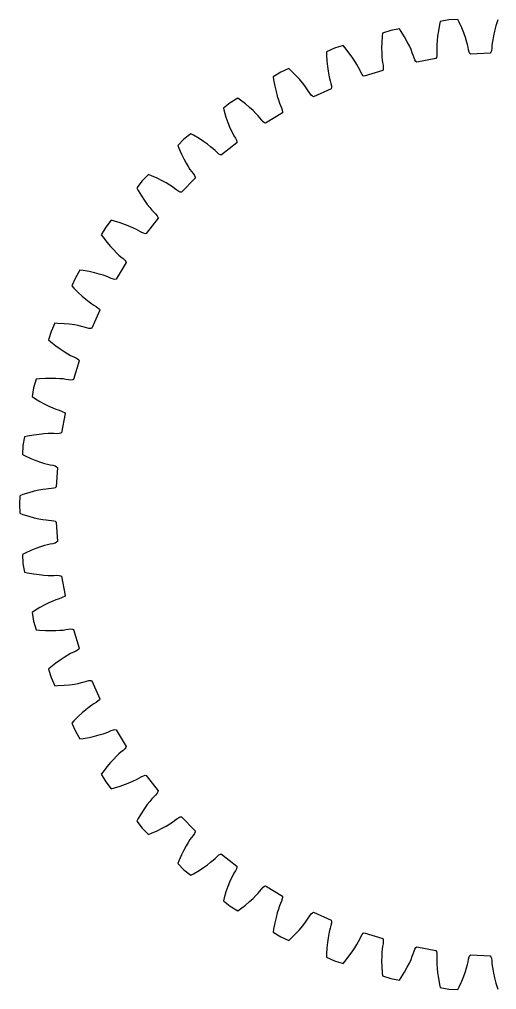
# Model space of a CAD drawing. Header units: metres. Extents: x -69 to 69, y -69 to 69.
# Drawn here: x -68.8 to -1.6, y -68.3 to 68.3 of the extents above; entities that cross this region are included whole.
import ezdxf

# ---------------------------------------------------------------- set-up
doc = ezdxf.new("R2010")
doc.units = ezdxf.units.M

msp = doc.modelspace()

# ---------------------------------------------------------------- linework, layer by layer
for p, q in [((-7.04, 68.33), (-8.29, 68.25)), ((-6.85, 67.94), (-7.04, 68.33)), ((-15.23, 66.98), (-16.45, 66.76)), ((-14.99, 66.62), (-15.23, 66.98)), ((-9.61, 67.6), (-9.77, 66.74)), ((-9.51, 68.03), (-9.61, 67.6)), ((-8.29, 68.25), (-9.51, 68.03)), ((-6.48, 67.14), (-6.85, 67.94)), ((-6.19, 66.42), (-6.48, 67.14)), ((-1.66, 67.43), (-1.86, 66.68)), ((-1.39, 68.27), (-1.66, 67.43)), ((-17.69, 65.95), (-17.74, 65.07)), ((-17.64, 66.39), (-17.69, 65.95)), ((-16.45, 66.76), (-17.64, 66.39)), ((-14.53, 65.87), (-14.99, 66.62)), ((-14.15, 65.19), (-14.53, 65.87)), ((-9.88, 65.97), (-9.95, 65.3)), ((-9.77, 66.74), (-9.88, 65.97)), ((-5.96, 65.78), (-6.19, 66.42)), ((-5.79, 65.24), (-5.96, 65.78)), ((-2.01, 66.02), (-2.11, 65.46)), ((-1.86, 66.68), (-2.01, 66.02)), ((-24.38, 64.29), (-25.52, 63.78)), ((-23.19, 64.66), (-24.38, 64.29)), ((-22.91, 64.33), (-23.19, 64.66)), ((-22.36, 63.63), (-22.91, 64.33)), ((-17.74, 65.07), (-17.76, 64.3)), ((-17.76, 64.3), (-17.75, 63.62)), ((-13.85, 64.59), (-14.15, 65.19)), ((-13.61, 64.07), (-13.85, 64.59)), ((-9.99, 64.73), (-10, 64.27)), ((-10, 64.27), (-10, 63.91)), ((-9.95, 65.3), (-9.99, 64.73)), ((-5.67, 64.79), (-5.79, 65.24)), ((-5.59, 64.44), (-5.67, 64.79)), ((-5.52, 64.06), (-5.59, 64.44)), ((-2.24, 64.26), (-2.3, 63.92)), ((-2.22, 64.65), (-2.24, 64.26)), ((-2.18, 65), (-2.22, 64.65)), ((-2.11, 65.46), (-2.18, 65)), ((-25.52, 63.78), (-25.51, 63.34)), ((-25.51, 63.34), (-25.46, 62.46)), ((-21.91, 63.01), (-22.36, 63.63)), ((-21.53, 62.45), (-21.91, 63.01)), ((-17.75, 63.62), (-17.72, 63.06)), ((-17.72, 63.06), (-17.68, 62.59)), ((-13.44, 63.64), (-13.61, 64.07)), ((-13.32, 63.3), (-13.44, 63.64)), ((-13.2, 62.93), (-13.32, 63.3)), ((-13.07, 62.62), (-13.2, 62.93)), ((-10.03, 62.95), (-10.11, 62.82)), ((-9.98, 63.18), (-10.03, 62.95)), ((-10, 63.91), (-9.97, 63.52)), ((-9.97, 63.52), (-9.98, 63.18)), ((-5.43, 63.73), (-5.52, 64.06)), ((-5.32, 63.52), (-5.43, 63.73)), ((-5.21, 63.41), (-5.32, 63.52)), ((-2.47, 63.58), (-5.21, 63.41)), ((-2.37, 63.7), (-2.47, 63.58)), ((-2.3, 63.92), (-2.37, 63.7)), ((-25.46, 62.46), (-25.38, 61.69)), ((-25.38, 61.69), (-25.29, 61.02)), ((-21.24, 61.96), (-21.53, 62.45)), ((-21.01, 61.55), (-21.24, 61.96)), ((-20.85, 61.23), (-21.01, 61.55)), ((-17.68, 62.59), (-17.63, 62.24)), ((-17.63, 62.24), (-17.56, 61.86)), ((-17.56, 61.86), (-17.53, 61.52)), ((-17.53, 61.52), (-17.55, 61.28)), ((-12.94, 62.41), (-13.07, 62.62)), ((-12.82, 62.32), (-12.94, 62.41)), ((-10.11, 62.82), (-12.82, 62.32)), ((-31.95, 60.88), (-33.02, 60.24)), ((-33.02, 60.24), (-32.96, 59.8)), ((-30.82, 61.39), (-31.95, 60.88)), ((-30.49, 61.1), (-30.82, 61.39)), ((-29.87, 60.47), (-30.49, 61.1)), ((-29.34, 59.91), (-29.87, 60.47)), ((-25.29, 61.02), (-25.19, 60.46)), ((-25.19, 60.46), (-25.09, 60.01)), ((-20.69, 60.88), (-20.85, 61.23)), ((-20.52, 60.58), (-20.69, 60.88)), ((-20.37, 60.4), (-20.52, 60.58)), ((-20.24, 60.32), (-20.37, 60.4)), ((-17.61, 61.14), (-20.24, 60.32)), ((-17.55, 61.28), (-17.61, 61.14)), ((-32.96, 59.8), (-32.8, 58.94)), ((-32.8, 58.94), (-32.63, 58.18)), ((-28.9, 59.39), (-29.34, 59.91)), ((-28.55, 58.95), (-28.9, 59.39)), ((-28.28, 58.57), (-28.55, 58.95)), ((-25.09, 60.01), (-25, 59.66)), ((-25, 59.66), (-24.89, 59.29)), ((-24.89, 59.29), (-24.81, 58.96)), ((-24.81, 58.96), (-24.81, 58.72)), ((-32.63, 58.18), (-32.46, 57.53)), ((-32.46, 57.53), (-32.3, 56.98)), ((-28.08, 58.27), (-28.28, 58.57)), ((-27.88, 57.94), (-28.08, 58.27)), ((-27.67, 57.67), (-27.88, 57.94)), ((-27.5, 57.5), (-27.67, 57.67)), ((-27.36, 57.44), (-27.5, 57.5)), ((-24.85, 58.57), (-27.36, 57.44)), ((-24.81, 58.72), (-24.85, 58.57)), ((-39.06, 56.58), (-40.04, 55.82)), ((-37.99, 57.23), (-39.06, 56.58)), ((-37.64, 56.97), (-37.99, 57.23)), ((-36.94, 56.43), (-37.64, 56.97)), ((-36.35, 55.93), (-36.94, 56.43)), ((-32.3, 56.98), (-32.14, 56.54)), ((-32.14, 56.54), (-32.01, 56.21)), ((-32.01, 56.21), (-31.85, 55.86)), ((-40.04, 55.82), (-39.93, 55.39)), ((-39.93, 55.39), (-39.67, 54.55)), ((-35.85, 55.48), (-36.35, 55.93)), ((-35.45, 55.08), (-35.85, 55.48)), ((-35.13, 54.74), (-35.45, 55.08)), ((-34.9, 54.46), (-35.13, 54.74)), ((-31.73, 55.15), (-34.09, 53.73)), ((-31.85, 55.86), (-31.74, 55.53)), ((-31.74, 55.53), (-31.7, 55.3)), ((-31.7, 55.3), (-31.73, 55.15)), ((-39.67, 54.55), (-39.41, 53.82)), ((-39.41, 53.82), (-39.16, 53.19)), ((-34.66, 54.16), (-34.9, 54.46)), ((-34.42, 53.91), (-34.66, 54.16)), ((-34.23, 53.77), (-34.42, 53.91)), ((-34.09, 53.73), (-34.23, 53.77)), ((-44.61, 52.23), (-45.59, 51.46)), ((-44.23, 52.02), (-44.61, 52.23)), ((-43.47, 51.57), (-44.23, 52.02)), ((-39.16, 53.19), (-38.93, 52.67)), ((-38.93, 52.67), (-38.72, 52.26)), ((-38.72, 52.26), (-38.55, 51.94)), ((-38.55, 51.94), (-38.35, 51.61)), ((-45.59, 51.46), (-46.47, 50.58)), ((-46.47, 50.58), (-46.31, 50.18)), ((-42.82, 51.14), (-43.47, 51.57)), ((-42.28, 50.75), (-42.82, 51.14)), ((-41.83, 50.4), (-42.28, 50.75)), ((-38.15, 50.92), (-40.31, 49.23)), ((-38.35, 51.61), (-38.2, 51.3)), ((-38.2, 51.3), (-38.14, 51.07)), ((-38.14, 51.07), (-38.15, 50.92)), ((-46.31, 50.18), (-45.95, 49.37)), ((-45.95, 49.37), (-45.61, 48.68)), ((-41.47, 50.1), (-41.83, 50.4)), ((-41.21, 49.86), (-41.47, 50.1)), ((-40.93, 49.59), (-41.21, 49.86)), ((-40.67, 49.37), (-40.93, 49.59)), ((-40.46, 49.25), (-40.67, 49.37)), ((-40.31, 49.23), (-40.46, 49.25)), ((-45.61, 48.68), (-45.29, 48.09)), ((-45.29, 48.09), (-44.99, 47.6)), ((-50.58, 46.47), (-51.46, 45.59)), ((-50.18, 46.31), (-50.58, 46.47)), ((-44.99, 47.6), (-44.74, 47.21)), ((-44.74, 47.21), (-44.53, 46.92)), ((-44.53, 46.92), (-44.29, 46.61)), ((-44.29, 46.61), (-44.11, 46.33)), ((-51.46, 45.59), (-52.23, 44.61)), ((-49.37, 45.95), (-50.18, 46.31)), ((-48.68, 45.61), (-49.37, 45.95)), ((-48.09, 45.29), (-48.68, 45.61)), ((-47.6, 44.99), (-48.09, 45.29)), ((-44.01, 45.95), (-45.95, 44.01)), ((-44.11, 46.33), (-44.01, 46.1)), ((-44.01, 46.1), (-44.01, 45.95)), ((-52.23, 44.61), (-52.02, 44.23)), ((-52.02, 44.23), (-51.57, 43.47)), ((-47.21, 44.74), (-47.6, 44.99)), ((-46.92, 44.53), (-47.21, 44.74)), ((-46.61, 44.29), (-46.92, 44.53)), ((-46.33, 44.11), (-46.61, 44.29)), ((-46.1, 44.01), (-46.33, 44.11)), ((-45.95, 44.01), (-46.1, 44.01)), ((-51.57, 43.47), (-51.14, 42.82)), ((-51.14, 42.82), (-50.75, 42.28)), ((-50.75, 42.28), (-50.4, 41.83)), ((-50.4, 41.83), (-50.1, 41.47)), ((-50.1, 41.47), (-49.86, 41.21)), ((-49.86, 41.21), (-49.59, 40.93)), ((-55.82, 40.04), (-56.58, 39.06)), ((-55.39, 39.93), (-55.82, 40.04)), ((-54.55, 39.67), (-55.39, 39.93)), ((-53.82, 39.41), (-54.55, 39.67)), ((-49.23, 40.31), (-50.92, 38.15)), ((-49.59, 40.93), (-49.37, 40.67)), ((-49.37, 40.67), (-49.25, 40.46)), ((-49.25, 40.46), (-49.23, 40.31)), ((-56.58, 39.06), (-57.23, 37.99)), ((-53.19, 39.16), (-53.82, 39.41)), ((-52.67, 38.93), (-53.19, 39.16)), ((-52.26, 38.72), (-52.67, 38.93)), ((-51.94, 38.55), (-52.26, 38.72)), ((-51.61, 38.35), (-51.94, 38.55)), ((-51.3, 38.2), (-51.61, 38.35)), ((-57.23, 37.99), (-56.97, 37.64)), ((-56.97, 37.64), (-56.43, 36.94)), ((-56.43, 36.94), (-55.93, 36.35)), ((-51.07, 38.14), (-51.3, 38.2)), ((-50.92, 38.15), (-51.07, 38.14)), ((-55.93, 36.35), (-55.48, 35.85)), ((-55.48, 35.85), (-55.08, 35.45)), ((-55.08, 35.45), (-54.74, 35.13)), ((-54.74, 35.13), (-54.46, 34.9)), ((-54.46, 34.9), (-54.16, 34.66)), ((-54.16, 34.66), (-53.91, 34.42)), ((-53.91, 34.42), (-53.77, 34.23)), ((-53.77, 34.23), (-53.73, 34.09)), ((-60.24, 33.02), (-60.88, 31.95)), ((-59.8, 32.96), (-60.24, 33.02)), ((-58.94, 32.8), (-59.8, 32.96)), ((-58.18, 32.63), (-58.94, 32.8)), ((-53.73, 34.09), (-55.15, 31.73)), ((-60.88, 31.95), (-61.39, 30.82)), ((-57.53, 32.46), (-58.18, 32.63)), ((-56.98, 32.3), (-57.53, 32.46)), ((-56.54, 32.14), (-56.98, 32.3)), ((-56.21, 32.01), (-56.54, 32.14)), ((-55.86, 31.85), (-56.21, 32.01)), ((-55.53, 31.74), (-55.86, 31.85)), ((-55.3, 31.7), (-55.53, 31.74)), ((-55.15, 31.73), (-55.3, 31.7)), ((-61.39, 30.82), (-61.1, 30.49)), ((-61.1, 30.49), (-60.47, 29.87)), ((-60.47, 29.87), (-59.91, 29.34)), ((-59.91, 29.34), (-59.39, 28.9)), ((-59.39, 28.9), (-58.95, 28.55)), ((-58.95, 28.55), (-58.57, 28.28)), ((-58.57, 28.28), (-58.27, 28.08)), ((-57.44, 27.36), (-58.57, 24.85)), ((-58.27, 28.08), (-57.94, 27.88)), ((-57.94, 27.88), (-57.67, 27.67)), ((-57.67, 27.67), (-57.5, 27.5)), ((-57.5, 27.5), (-57.44, 27.36)), ((-63.78, 25.52), (-64.29, 24.38)), ((-63.34, 25.51), (-63.78, 25.52)), ((-62.46, 25.46), (-63.34, 25.51)), ((-61.69, 25.38), (-62.46, 25.46)), ((-61.02, 25.29), (-61.69, 25.38)), ((-60.46, 25.19), (-61.02, 25.29)), ((-60.01, 25.09), (-60.46, 25.19)), ((-59.66, 25), (-60.01, 25.09)), ((-59.29, 24.89), (-59.66, 25)), ((-58.96, 24.81), (-59.29, 24.89)), ((-58.72, 24.81), (-58.96, 24.81)), ((-58.57, 24.85), (-58.72, 24.81)), ((-64.29, 24.38), (-64.66, 23.19)), ((-64.66, 23.19), (-64.33, 22.91)), ((-64.33, 22.91), (-63.63, 22.36)), ((-63.63, 22.36), (-63.01, 21.91)), ((-63.01, 21.91), (-62.45, 21.53)), ((-62.45, 21.53), (-61.96, 21.24)), ((-61.96, 21.24), (-61.55, 21.01)), ((-61.55, 21.01), (-61.23, 20.85)), ((-61.23, 20.85), (-60.88, 20.69)), ((-60.88, 20.69), (-60.58, 20.52)), ((-60.58, 20.52), (-60.4, 20.37)), ((-60.32, 20.24), (-61.14, 17.61)), ((-60.4, 20.37), (-60.32, 20.24)), ((-66.76, 16.45), (-66.98, 15.23)), ((-66.39, 17.64), (-66.76, 16.45)), ((-65.95, 17.69), (-66.39, 17.64)), ((-65.07, 17.74), (-65.95, 17.69)), ((-64.3, 17.76), (-65.07, 17.74)), ((-63.62, 17.75), (-64.3, 17.76)), ((-63.06, 17.72), (-63.62, 17.75)), ((-62.59, 17.68), (-63.06, 17.72)), ((-62.24, 17.63), (-62.59, 17.68)), ((-61.86, 17.56), (-62.24, 17.63)), ((-61.52, 17.53), (-61.86, 17.56)), ((-61.28, 17.55), (-61.52, 17.53)), ((-61.14, 17.61), (-61.28, 17.55)), ((-66.98, 15.23), (-66.62, 14.99)), ((-66.62, 14.99), (-65.87, 14.53)), ((-65.87, 14.53), (-65.19, 14.15)), ((-65.19, 14.15), (-64.59, 13.85)), ((-64.59, 13.85), (-64.07, 13.61)), ((-64.07, 13.61), (-63.64, 13.44)), ((-63.64, 13.44), (-63.3, 13.32)), ((-63.3, 13.32), (-62.93, 13.2)), ((-62.93, 13.2), (-62.62, 13.07)), ((-62.32, 12.82), (-62.82, 10.11)), ((-62.62, 13.07), (-62.41, 12.94)), ((-62.41, 12.94), (-62.32, 12.82)), ((-67.6, 9.61), (-68.03, 9.51)), ((-66.74, 9.77), (-67.6, 9.61)), ((-65.97, 9.88), (-66.74, 9.77)), ((-65.3, 9.95), (-65.97, 9.88)), ((-64.73, 9.99), (-65.3, 9.95)), ((-64.27, 10), (-64.73, 9.99)), ((-63.91, 10), (-64.27, 10)), ((-63.52, 9.97), (-63.91, 10)), ((-63.18, 9.98), (-63.52, 9.97)), ((-62.95, 10.03), (-63.18, 9.98)), ((-62.82, 10.11), (-62.95, 10.03)), ((-68.25, 8.29), (-68.33, 7.04)), ((-68.03, 9.51), (-68.25, 8.29)), ((-68.33, 7.04), (-67.94, 6.85)), ((-67.94, 6.85), (-67.14, 6.48)), ((-67.14, 6.48), (-66.42, 6.19)), ((-66.42, 6.19), (-65.78, 5.96)), ((-65.78, 5.96), (-65.24, 5.79)), ((-65.24, 5.79), (-64.79, 5.67)), ((-64.79, 5.67), (-64.44, 5.59)), ((-64.44, 5.59), (-64.06, 5.52)), ((-64.06, 5.52), (-63.73, 5.43)), ((-63.73, 5.43), (-63.52, 5.32)), ((-63.41, 5.21), (-63.58, 2.47)), ((-63.52, 5.32), (-63.41, 5.21)), ((-68.27, 1.39), (-68.68, 1.24)), ((-67.43, 1.66), (-68.27, 1.39)), ((-66.68, 1.86), (-67.43, 1.66)), ((-66.02, 2.01), (-66.68, 1.86)), ((-65.46, 2.11), (-66.02, 2.01)), ((-65, 2.18), (-65.46, 2.11)), ((-64.65, 2.22), (-65, 2.18)), ((-64.26, 2.24), (-64.65, 2.22)), ((-63.92, 2.3), (-64.26, 2.24)), ((-63.7, 2.37), (-63.92, 2.3)), ((-63.58, 2.47), (-63.7, 2.37)), ((-68.68, 1.24), (-68.75, 0)), ((-68.75, 0), (-68.68, -1.24)), ((-68.68, -1.24), (-68.27, -1.39)), ((-68.27, -1.39), (-67.43, -1.66)), ((-67.43, -1.66), (-66.68, -1.86)), ((-66.68, -1.86), (-66.02, -2.01)), ((-66.02, -2.01), (-65.46, -2.11)), ((-65.46, -2.11), (-65, -2.18)), ((-65, -2.18), (-64.65, -2.22)), ((-64.65, -2.22), (-64.26, -2.24)), ((-64.26, -2.24), (-63.92, -2.3)), ((-63.92, -2.3), (-63.7, -2.37)), ((-63.7, -2.37), (-63.58, -2.47)), ((-63.58, -2.47), (-63.41, -5.21)), ((-63.73, -5.43), (-64.06, -5.52)), ((-63.52, -5.32), (-63.73, -5.43)), ((-63.41, -5.21), (-63.52, -5.32)), ((-67.14, -6.48), (-67.94, -6.85)), ((-66.42, -6.19), (-67.14, -6.48)), ((-65.78, -5.96), (-66.42, -6.19)), ((-65.24, -5.79), (-65.78, -5.96)), ((-64.79, -5.67), (-65.24, -5.79)), ((-64.44, -5.59), (-64.79, -5.67)), ((-64.06, -5.52), (-64.44, -5.59)), ((-67.94, -6.85), (-68.33, -7.04)), ((-68.33, -7.04), (-68.25, -8.29)), ((-68.25, -8.29), (-68.03, -9.51)), ((-68.03, -9.51), (-67.6, -9.61)), ((-67.6, -9.61), (-66.74, -9.77)), ((-66.74, -9.77), (-65.97, -9.88)), ((-65.97, -9.88), (-65.3, -9.95)), ((-65.3, -9.95), (-64.73, -9.99)), ((-64.73, -9.99), (-64.27, -10)), ((-64.27, -10), (-63.91, -10)), ((-63.91, -10), (-63.52, -9.97)), ((-63.52, -9.97), (-63.18, -9.98)), ((-63.18, -9.98), (-62.95, -10.03)), ((-62.95, -10.03), (-62.82, -10.11)), ((-62.82, -10.11), (-62.32, -12.82)), ((-64.07, -13.61), (-64.59, -13.85)), ((-63.64, -13.44), (-64.07, -13.61)), ((-63.3, -13.32), (-63.64, -13.44)), ((-62.93, -13.2), (-63.3, -13.32)), ((-62.62, -13.07), (-62.93, -13.2)), ((-62.41, -12.94), (-62.62, -13.07)), ((-62.32, -12.82), (-62.41, -12.94)), ((-66.62, -14.99), (-66.98, -15.23)), ((-65.87, -14.53), (-66.62, -14.99)), ((-65.19, -14.15), (-65.87, -14.53)), ((-64.59, -13.85), (-65.19, -14.15)), ((-66.98, -15.23), (-66.76, -16.45)), ((-66.76, -16.45), (-66.39, -17.64)), ((-66.39, -17.64), (-65.95, -17.69)), ((-65.95, -17.69), (-65.07, -17.74)), ((-65.07, -17.74), (-64.3, -17.76)), ((-64.3, -17.76), (-63.62, -17.75)), ((-63.62, -17.75), (-63.06, -17.72)), ((-63.06, -17.72), (-62.59, -17.68)), ((-62.59, -17.68), (-62.24, -17.63)), ((-62.24, -17.63), (-61.86, -17.56)), ((-61.86, -17.56), (-61.52, -17.53)), ((-61.52, -17.53), (-61.28, -17.55)), ((-61.28, -17.55), (-61.14, -17.61)), ((-61.14, -17.61), (-60.32, -20.24)), ((-60.4, -20.37), (-60.58, -20.52)), ((-60.32, -20.24), (-60.4, -20.37)), ((-62.45, -21.53), (-63.01, -21.91)), ((-61.96, -21.24), (-62.45, -21.53)), ((-61.55, -21.01), (-61.96, -21.24)), ((-61.23, -20.85), (-61.55, -21.01)), ((-60.88, -20.69), (-61.23, -20.85)), ((-60.58, -20.52), (-60.88, -20.69)), ((-64.33, -22.91), (-64.66, -23.19)), ((-64.66, -23.19), (-64.29, -24.38)), ((-63.63, -22.36), (-64.33, -22.91)), ((-63.01, -21.91), (-63.63, -22.36)), ((-64.29, -24.38), (-63.78, -25.52)), ((-63.78, -25.52), (-63.34, -25.51)), ((-63.34, -25.51), (-62.46, -25.46)), ((-62.46, -25.46), (-61.69, -25.38)), ((-61.69, -25.38), (-61.02, -25.29)), ((-61.02, -25.29), (-60.46, -25.19)), ((-60.46, -25.19), (-60.01, -25.09)), ((-60.01, -25.09), (-59.66, -25)), ((-59.66, -25), (-59.29, -24.89)), ((-59.29, -24.89), (-58.96, -24.81)), ((-58.96, -24.81), (-58.72, -24.81)), ((-58.72, -24.81), (-58.57, -24.85)), ((-58.57, -24.85), (-57.44, -27.36)), ((-58.95, -28.55), (-59.39, -28.9)), ((-58.57, -28.28), (-58.95, -28.55)), ((-58.27, -28.08), (-58.57, -28.28)), ((-57.94, -27.88), (-58.27, -28.08)), ((-57.67, -27.67), (-57.94, -27.88)), ((-57.5, -27.5), (-57.67, -27.67)), ((-57.44, -27.36), (-57.5, -27.5)), ((-60.47, -29.87), (-61.1, -30.49)), ((-59.91, -29.34), (-60.47, -29.87)), ((-59.39, -28.9), (-59.91, -29.34)), ((-61.1, -30.49), (-61.39, -30.82)), ((-61.39, -30.82), (-60.88, -31.95)), ((-60.88, -31.95), (-60.24, -33.02)), ((-58.94, -32.8), (-58.18, -32.63)), ((-58.18, -32.63), (-57.53, -32.46)), ((-57.53, -32.46), (-56.98, -32.3)), ((-56.98, -32.3), (-56.54, -32.14)), ((-56.54, -32.14), (-56.21, -32.01)), ((-56.21, -32.01), (-55.86, -31.85)), ((-55.86, -31.85), (-55.53, -31.74)), ((-55.53, -31.74), (-55.3, -31.7)), ((-55.3, -31.7), (-55.15, -31.73)), ((-55.15, -31.73), (-53.73, -34.09)), ((-60.24, -33.02), (-59.8, -32.96)), ((-59.8, -32.96), (-58.94, -32.8)), ((-53.73, -34.09), (-53.77, -34.23)), ((-55.08, -35.45), (-55.48, -35.85)), ((-54.74, -35.13), (-55.08, -35.45)), ((-54.46, -34.9), (-54.74, -35.13)), ((-54.16, -34.66), (-54.46, -34.9)), ((-53.91, -34.42), (-54.16, -34.66)), ((-53.77, -34.23), (-53.91, -34.42)), ((-55.93, -36.35), (-56.43, -36.94)), ((-55.48, -35.85), (-55.93, -36.35)), ((-56.97, -37.64), (-57.23, -37.99)), ((-57.23, -37.99), (-56.58, -39.06)), ((-56.43, -36.94), (-56.97, -37.64)), ((-51.61, -38.35), (-51.3, -38.2)), ((-51.3, -38.2), (-51.07, -38.14)), ((-51.07, -38.14), (-50.92, -38.15)), ((-50.92, -38.15), (-49.23, -40.31)), ((-56.58, -39.06), (-55.82, -40.04)), ((-54.55, -39.67), (-53.82, -39.41)), ((-53.82, -39.41), (-53.19, -39.16)), ((-53.19, -39.16), (-52.67, -38.93)), ((-52.67, -38.93), (-52.26, -38.72)), ((-52.26, -38.72), (-51.94, -38.55)), ((-51.94, -38.55), (-51.61, -38.35)), ((-55.82, -40.04), (-55.39, -39.93)), ((-55.39, -39.93), (-54.55, -39.67)), ((-49.59, -40.93), (-49.86, -41.21)), ((-49.37, -40.67), (-49.59, -40.93)), ((-49.25, -40.46), (-49.37, -40.67)), ((-49.23, -40.31), (-49.25, -40.46)), ((-50.75, -42.28), (-51.14, -42.82)), ((-50.4, -41.83), (-50.75, -42.28)), ((-50.1, -41.47), (-50.4, -41.83)), ((-49.86, -41.21), (-50.1, -41.47)), ((-51.57, -43.47), (-52.02, -44.23)), ((-51.14, -42.82), (-51.57, -43.47)), ((-52.02, -44.23), (-52.23, -44.61)), ((-52.23, -44.61), (-51.46, -45.59)), ((-48.09, -45.29), (-47.6, -44.99)), ((-47.6, -44.99), (-47.21, -44.74)), ((-47.21, -44.74), (-46.92, -44.53)), ((-46.92, -44.53), (-46.61, -44.29)), ((-46.61, -44.29), (-46.33, -44.11)), ((-46.33, -44.11), (-46.1, -44.01)), ((-46.1, -44.01), (-45.95, -44.01)), ((-45.95, -44.01), (-44.01, -45.95)), ((-51.46, -45.59), (-50.58, -46.47)), ((-50.58, -46.47), (-50.18, -46.31)), ((-50.18, -46.31), (-49.37, -45.95)), ((-49.37, -45.95), (-48.68, -45.61)), ((-48.68, -45.61), (-48.09, -45.29)), ((-44.11, -46.33), (-44.29, -46.61)), ((-44.01, -46.1), (-44.11, -46.33)), ((-44.01, -45.95), (-44.01, -46.1)), ((-44.99, -47.6), (-45.29, -48.09)), ((-44.74, -47.21), (-44.99, -47.6)), ((-44.53, -46.92), (-44.74, -47.21)), ((-44.29, -46.61), (-44.53, -46.92)), ((-45.61, -48.68), (-45.95, -49.37)), ((-45.29, -48.09), (-45.61, -48.68)), ((-46.31, -50.18), (-46.47, -50.58)), ((-45.95, -49.37), (-46.31, -50.18)), ((-42.28, -50.75), (-41.83, -50.4)), ((-41.83, -50.4), (-41.47, -50.1)), ((-41.47, -50.1), (-41.21, -49.86)), ((-41.21, -49.86), (-40.93, -49.59)), ((-40.93, -49.59), (-40.67, -49.37)), ((-40.67, -49.37), (-40.46, -49.25)), ((-40.46, -49.25), (-40.31, -49.23)), ((-40.31, -49.23), (-38.15, -50.92)), ((-46.47, -50.58), (-45.59, -51.46)), ((-45.59, -51.46), (-44.61, -52.23)), ((-44.23, -52.02), (-43.47, -51.57)), ((-43.47, -51.57), (-42.82, -51.14)), ((-42.82, -51.14), (-42.28, -50.75)), ((-38.35, -51.61), (-38.55, -51.94)), ((-38.2, -51.3), (-38.35, -51.61)), ((-38.14, -51.07), (-38.2, -51.3)), ((-38.15, -50.92), (-38.14, -51.07)), ((-44.61, -52.23), (-44.23, -52.02)), ((-39.16, -53.19), (-39.41, -53.82)), ((-38.93, -52.67), (-39.16, -53.19)), ((-38.72, -52.26), (-38.93, -52.67)), ((-38.55, -51.94), (-38.72, -52.26)), ((-39.67, -54.55), (-39.93, -55.39)), ((-39.41, -53.82), (-39.67, -54.55)), ((-35.13, -54.74), (-34.9, -54.46)), ((-34.9, -54.46), (-34.66, -54.16)), ((-34.66, -54.16), (-34.42, -53.91)), ((-34.42, -53.91), (-34.23, -53.77)), ((-34.23, -53.77), (-34.09, -53.73)), ((-34.09, -53.73), (-31.73, -55.15)), ((-39.93, -55.39), (-40.04, -55.82)), ((-40.04, -55.82), (-39.06, -56.58)), ((-36.94, -56.43), (-36.35, -55.93)), ((-36.35, -55.93), (-35.85, -55.48)), ((-35.85, -55.48), (-35.45, -55.08)), ((-35.45, -55.08), (-35.13, -54.74)), ((-31.85, -55.86), (-32.01, -56.21)), ((-31.74, -55.53), (-31.85, -55.86)), ((-31.7, -55.3), (-31.74, -55.53)), ((-31.73, -55.15), (-31.7, -55.3)), ((-39.06, -56.58), (-37.99, -57.23)), ((-37.99, -57.23), (-37.64, -56.97)), ((-37.64, -56.97), (-36.94, -56.43)), ((-32.3, -56.98), (-32.46, -57.53)), ((-32.14, -56.54), (-32.3, -56.98)), ((-32.01, -56.21), (-32.14, -56.54)), ((-32.63, -58.18), (-32.8, -58.94)), ((-32.46, -57.53), (-32.63, -58.18)), ((-28.55, -58.95), (-28.28, -58.57)), ((-28.28, -58.57), (-28.08, -58.27)), ((-28.08, -58.27), (-27.88, -57.94)), ((-27.88, -57.94), (-27.67, -57.67)), ((-27.67, -57.67), (-27.5, -57.5)), ((-27.5, -57.5), (-27.36, -57.44)), ((-27.36, -57.44), (-24.85, -58.57)), ((-24.85, -58.57), (-24.81, -58.72)), ((-24.81, -58.72), (-24.81, -58.96)), ((-32.96, -59.8), (-33.02, -60.24)), ((-32.8, -58.94), (-32.96, -59.8)), ((-29.87, -60.47), (-29.34, -59.91)), ((-29.34, -59.91), (-28.9, -59.39)), ((-28.9, -59.39), (-28.55, -58.95)), ((-25.09, -60.01), (-25.19, -60.46)), ((-25, -59.66), (-25.09, -60.01)), ((-24.89, -59.29), (-25, -59.66)), ((-24.81, -58.96), (-24.89, -59.29)), ((-33.02, -60.24), (-31.95, -60.88)), ((-31.95, -60.88), (-30.82, -61.39)), ((-30.82, -61.39), (-30.49, -61.1)), ((-30.49, -61.1), (-29.87, -60.47)), ((-25.29, -61.02), (-25.38, -61.69)), ((-25.19, -60.46), (-25.29, -61.02)), ((-21.01, -61.55), (-20.85, -61.23)), ((-20.85, -61.23), (-20.69, -60.88)), ((-20.69, -60.88), (-20.52, -60.58)), ((-20.52, -60.58), (-20.37, -60.4)), ((-20.37, -60.4), (-20.24, -60.32)), ((-20.24, -60.32), (-17.61, -61.14)), ((-17.61, -61.14), (-17.55, -61.28)), ((-17.55, -61.28), (-17.53, -61.52)), ((-25.46, -62.46), (-25.51, -63.34)), ((-25.38, -61.69), (-25.46, -62.46)), ((-21.91, -63.01), (-21.53, -62.45)), ((-21.53, -62.45), (-21.24, -61.96)), ((-21.24, -61.96), (-21.01, -61.55)), ((-17.68, -62.59), (-17.72, -63.06)), ((-17.63, -62.24), (-17.68, -62.59)), ((-17.56, -61.86), (-17.63, -62.24)), ((-17.53, -61.52), (-17.56, -61.86)), ((-13.2, -62.93), (-13.07, -62.62)), ((-13.07, -62.62), (-12.94, -62.41)), ((-12.94, -62.41), (-12.82, -62.32)), ((-12.82, -62.32), (-10.11, -62.82)), ((-10.11, -62.82), (-10.03, -62.95)), ((-25.51, -63.34), (-25.52, -63.78)), ((-25.52, -63.78), (-24.38, -64.29)), ((-22.91, -64.33), (-22.36, -63.63)), ((-22.36, -63.63), (-21.91, -63.01)), ((-17.75, -63.62), (-17.76, -64.3)), ((-17.72, -63.06), (-17.75, -63.62)), ((-13.85, -64.59), (-13.61, -64.07)), ((-13.61, -64.07), (-13.44, -63.64)), ((-13.44, -63.64), (-13.32, -63.3)), ((-13.32, -63.3), (-13.2, -62.93)), ((-10.03, -62.95), (-9.98, -63.18)), ((-9.97, -63.52), (-10, -63.91)), ((-10, -63.91), (-10, -64.27)), ((-9.98, -63.18), (-9.97, -63.52)), ((-5.59, -64.44), (-5.52, -64.06)), ((-5.52, -64.06), (-5.43, -63.73)), ((-5.43, -63.73), (-5.32, -63.52)), ((-5.32, -63.52), (-5.21, -63.41)), ((-5.21, -63.41), (-2.47, -63.58)), ((-2.47, -63.58), (-2.37, -63.7)), ((-2.37, -63.7), (-2.3, -63.92)), ((-2.3, -63.92), (-2.24, -64.26)), ((-24.38, -64.29), (-23.19, -64.66)), ((-23.19, -64.66), (-22.91, -64.33)), ((-17.76, -64.3), (-17.74, -65.07)), ((-17.74, -65.07), (-17.69, -65.95)), ((-14.53, -65.87), (-14.15, -65.19)), ((-14.15, -65.19), (-13.85, -64.59)), ((-10, -64.27), (-9.99, -64.73)), ((-9.99, -64.73), (-9.95, -65.3)), ((-9.95, -65.3), (-9.88, -65.97)), ((-5.96, -65.78), (-5.79, -65.24)), ((-5.79, -65.24), (-5.67, -64.79)), ((-5.67, -64.79), (-5.59, -64.44)), ((-2.24, -64.26), (-2.22, -64.65)), ((-2.22, -64.65), (-2.18, -65)), ((-2.18, -65), (-2.11, -65.46)), ((-2.11, -65.46), (-2.01, -66.02)), ((-17.69, -65.95), (-17.64, -66.39)), ((-17.64, -66.39), (-16.45, -66.76)), ((-16.45, -66.76), (-15.23, -66.98)), ((-15.23, -66.98), (-14.99, -66.62)), ((-14.99, -66.62), (-14.53, -65.87)), ((-9.88, -65.97), (-9.77, -66.74)), ((-9.77, -66.74), (-9.61, -67.6)), ((-6.48, -67.14), (-6.19, -66.42)), ((-6.19, -66.42), (-5.96, -65.78)), ((-2.01, -66.02), (-1.86, -66.68)), ((-1.86, -66.68), (-1.66, -67.43)), ((-9.61, -67.6), (-9.51, -68.03)), ((-9.51, -68.03), (-8.29, -68.25)), ((-8.29, -68.25), (-7.04, -68.33)), ((-7.04, -68.33), (-6.85, -67.94)), ((-6.85, -67.94), (-6.48, -67.14)), ((-1.66, -67.43), (-1.39, -68.27))]:
    msp.add_line(p, q)

doc.saveas('drawing.dxf')
